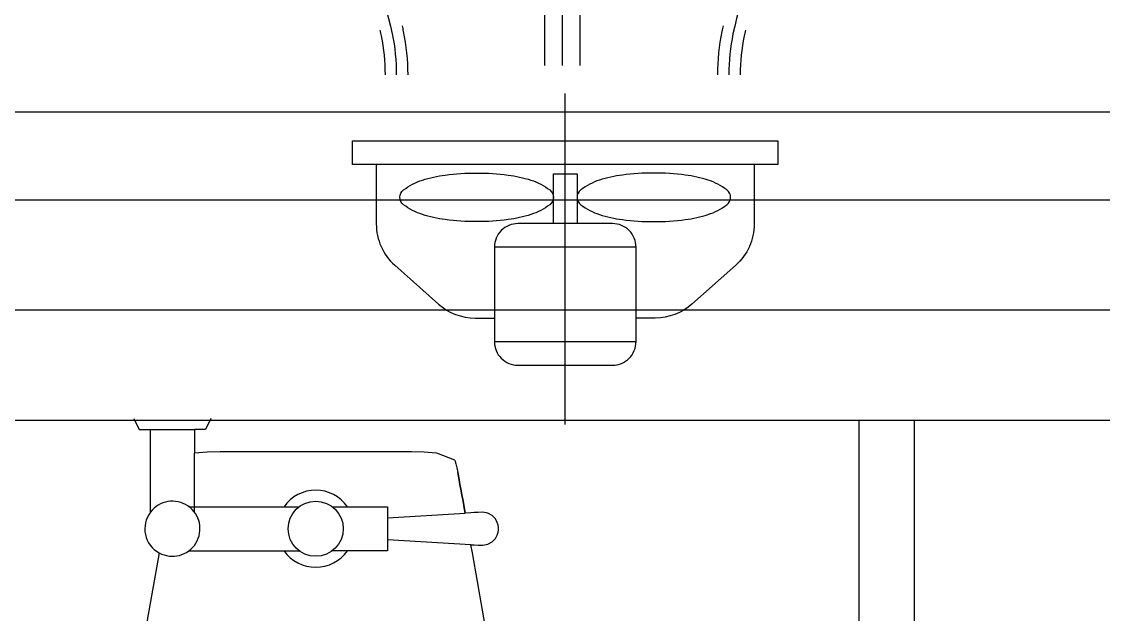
# Model space of a CAD drawing. Header units: millimetres. Extents: x 83956 to 461956, y 36707 to 125807.
# Drawn here: x 282259 to 283240, y 88727 to 89265 of the extents above; entities that cross this region are included whole.
import ezdxf

# ---------------------------------------------------------------- set-up
doc = ezdxf.new("R2010")
doc.units = ezdxf.units.MM
doc.header["$LTSCALE"] = 100
doc.header["$MEASUREMENT"] = 0
doc.linetypes.add('CENTER', pattern=[50.8, 31.75, -6.35, 6.35, -6.35])
for name, color, linetype in [('2', 2, 'CONTINUOUS'), ('ARCH', 9, 'CONTINUOUS'), ('PIPE', 3, 'CONTINUOUS')]:
    doc.layers.add(name, color=color, linetype=linetype)

# ---------------------------------------------------------------- blocks, each defined once
blk = doc.blocks.new('fa1')
at = {"layer": '2', "color": 6, "linetype": 'ByBlock'}
for p, q in [((340.37, 400.88), (289.3, 330.5)), ((340.37, 400.88), (324.77, 315.34)), ((549.93, -2.4), (443.96, 21.71)), ((68.21, 13.67), (132.5, 13.67)), ((68.21, -2.4), (549.93, -2.4)), ((549.93, -2.4), (443.96, -26.51)), ((68.21, -18.47), (132.5, -18.47)), ((340.37, -405.68), (324.77, -320.14)), ((340.37, -405.68), (289.3, -335.3))]:
    blk.add_line(p, q, dxfattribs=at)
at = {"layer": '2', "color": 2}
for p, q in [((-182.4, -64.29), (-182.4, 64.29)), ((-96.69, 64.29), (-96.69, -64.29))]:
    blk.add_line(p, q, dxfattribs=at)
at = {"layer": '2', "color": 1, "linetype": 'CENTER'}
blk.add_line((-257.78, 0), (42.86, 0), dxfattribs=at)
at = {"layer": '2', "color": 6}
for points in [[(340.37, 400.88, -0.073592), (281.2, 280.95, -0.084473), (199.63, 197.48, -0.106416), (97.22, 152.19, -0.051838), (59.95, 148.42, -0.129669)], [(184.2, 187.07, -0.036845), (179.09, 189.77, -0.054222), (166.07, 200.03, -0.041151), (151.81, 216.54, -0.041151), (140.45, 235.16, -0.054222), (134.65, 250.69, -0.09724), (133.81, 265.8, -0.203195), (137.65, 272.21, -0.203195), (144.93, 273.91, -0.09724), (159.06, 268.5, -0.054222), (172.08, 258.24, -0.041151), (186.34, 241.73, -0.041151)], [(186.34, 241.73, -0.041151), (197.71, 223.11, -0.054222), (203.51, 207.58, -0.041608), (204.58, 201.14, -0.203195)], [(222.98, 216.02, -0.050521), (230.08, 212.52, -0.054222), (243.1, 202.26, -0.041151), (257.36, 185.75, -0.041151), (268.72, 167.13, -0.054222), (274.52, 151.6, -0.09724), (275.35, 136.49, -0.203195), (271.52, 130.08, -0.203195), (264.24, 128.38, -0.09724), (250.1, 133.79, -0.054222), (237.09, 144.05, -0.041151), (222.83, 160.56, -0.041151)], [(222.83, 160.56, -0.041151), (211.46, 179.18, -0.054222), (205.66, 194.71, -0.041608), (204.58, 201.14, -0.203195)], [(100.55, 163.44, -0.00542), (95.14, 162.26, -0.051838), (59.98, 158.7, -0.051838)], [(104.4, 143.22, -0.004714), (99.31, 142.12, -0.051838), (59.93, 138.13, -0.051838)], [(239.23, -2.4, 0.084944), (243.94, 13.48, 0.054222), (244.17, 34.2, 0.041151), (239.3, 61.03, 0.041151), (230.11, 86.7, 0.054222), (219.55, 104.53, 0.09724), (205.5, 117.2, 0.203195), (196.25, 118.5, 0.203195), (188.89, 112.75, 0.09724), (183.06, 94.75, 0.054222), (182.83, 74.03, 0.041151), (187.7, 47.2, 0.041151)], [(187.7, 47.2, 0.041151), (196.89, 21.53, 0.054222), (207.45, 3.7, 0.041608), (212.87, -2.4, 0.203195)], [(186.51, -2.4, 0.084944), (181.79, -18.28, 0.054222), (181.57, -39, 0.041151), (186.44, -65.83, 0.041151), (195.63, -91.5, 0.054222), (206.19, -109.33, 0.09724), (220.24, -122, 0.203195), (229.49, -123.29, 0.203195), (236.85, -117.55, 0.09724), (242.68, -99.55, 0.054222), (242.91, -78.83, 0.041151), (238.04, -52, 0.041151)], [(238.04, -52, 0.041151), (228.84, -26.33, 0.054222), (218.29, -8.5, 0.041608), (212.87, -2.4, 0.203195)], [(222.98, -220.82, 0.050521), (230.08, -217.32, 0.054222), (243.1, -207.05, 0.041151), (257.36, -190.55, 0.041151), (268.72, -171.93, 0.054222), (274.52, -156.4, 0.09724), (275.35, -141.28, 0.203195), (271.52, -134.87, 0.203195), (264.24, -133.18, 0.09724), (250.1, -138.58, 0.054222), (237.09, -148.85, 0.041151), (222.83, -165.36, 0.041151)], [(104.4, -148.02, 0.004714), (99.31, -146.91, 0.051838), (59.93, -142.93, 0.051838)], [(340.37, -405.68, 0.073592), (281.2, -285.75, 0.084473), (199.63, -202.28, 0.106416), (97.22, -156.99, 0.051838), (59.95, -153.22, 0.129669)], [(100.55, -168.24, 0.00542), (95.14, -167.06, 0.051838), (59.98, -163.5, 0.051838)], [(222.83, -165.36, 0.041151), (211.46, -183.98, 0.054222), (205.66, -199.51, 0.041608), (204.58, -205.94, 0.203195)], [(184.2, -191.87, 0.036845), (179.09, -194.57, 0.054222), (166.07, -204.83, 0.041151), (151.81, -221.34, 0.041151), (140.45, -239.96, 0.054222), (134.65, -255.49, 0.09724), (133.81, -270.6, 0.203195), (137.65, -277.01, 0.203195), (144.93, -278.71, 0.09724), (159.06, -273.3, 0.054222), (172.08, -263.04, 0.041151), (186.34, -246.53, 0.041151)], [(186.34, -246.53, 0.041151), (197.71, -227.91, 0.054222), (203.51, -212.38, 0.041608), (204.58, -205.94, 0.203195)]]:
    blk.add_lwpolyline(points, format="xyb", dxfattribs=at)
at = {"layer": '2', "color": 2}
blk.add_lwpolyline([(-21.43, -192.86), (0, -192.86), (0, 192.86), (-21.43, 192.86)], close=True, dxfattribs=at)
for points in [[(-21.43, 171.43), (-75.61, 171.43, 0.214003), (-112.95, 154.68), (-148.31, 114.96, 0.183909), (-160.97, 81.71), (-160.97, 64.29)], [(-21.43, -171.43), (-75.61, -171.43, -0.214003), (-112.95, -154.68), (-148.31, -114.96, -0.183909), (-160.97, -81.71), (-160.97, -64.29)]]:
    blk.add_lwpolyline(points, format="xyb", dxfattribs=at)
at = {"layer": '2', "color": 1}
for points in [[(-51.38, 150, -0.233438), (-44.66, 146.68, -0.086803), (-35.76, 129.6, -0.044154), (-31.16, 108.92, -0.032668), (-29.29, 80.36, -0.032668), (-31.16, 51.8, -0.044154), (-35.76, 31.11, -0.086803), (-44.66, 14.03, -0.233438), (-51.38, 10.71, -0.233438), (-58.1, 14.03, -0.086803), (-67, 31.11, -0.044154), (-71.6, 51.8, -0.032668), (-73.47, 80.36, -0.032668), (-71.6, 108.92, -0.044154), (-67, 129.6, -0.086803), (-58.1, 146.68, -0.233438)], [(-51.38, -150, 0.233438), (-44.66, -146.68, 0.086803), (-35.76, -129.6, 0.044154), (-31.16, -108.92, 0.032668), (-29.29, -80.36, 0.032668), (-31.16, -51.8, 0.044154), (-35.76, -31.11, 0.086803), (-44.66, -14.03, 0.233438), (-51.38, -10.71, 0.233438), (-58.1, -14.03, 0.086803), (-67, -31.11, 0.044154), (-71.6, -51.8, 0.032668), (-73.47, -80.36, 0.032668), (-71.6, -108.92, 0.044154), (-67, -129.6, 0.086803), (-58.1, -146.68, 0.233438)]]:
    blk.add_lwpolyline(points, format="xyb", close=True, dxfattribs=at)
at = {"layer": '2', "color": 2}
blk.add_lwpolyline([(-96.69, 64.29, -0.414214), (-75.26, 42.86), (-75.26, -42.86, -0.414214), (-96.69, -64.29), (-182.4, -64.29, -0.414214), (-203.83, -42.86), (-203.83, 42.86, -0.414214), (-182.4, 64.29)], format="xyb", close=True, dxfattribs=at)
at = {"layer": '2', "color": 1}
blk.add_lwpolyline([(-75.26, -10.71), (-29.95, -10.71), (-29.95, 10.71), (-75.26, 10.71)], dxfattribs=at)

msp = doc.modelspace()

# ---------------------------------------------------------------- linework, layer by layer
at = {"layer": 'ARCH', "linetype": 'ByBlock', "ltscale": 2}
for p, q in [((280846.63, 89183.15), (287512.42, 89183.15)), ((280846.63, 89003.15), (287512.42, 89003.15))]:
    msp.add_line(p, q, dxfattribs=at)
at = {"layer": 'ARCH', "ltscale": 2}
for p, q in [((281853.84, 89103.15), (283353.84, 89103.15)), ((282153.84, 88903.15), (283353.84, 88903.15))]:
    msp.add_line(p, q, dxfattribs=at)
at = {"layer": 'ARCH'}
for p, q in [((282360.91, 88904.4), (282365.91, 88894.4)), ((282430.91, 88904.4), (282425.91, 88894.4)), ((283018.84, 87554.81), (283018.84, 88903.15)), ((283068.84, 88903.15), (283068.84, 87554.81)), ((282365.91, 88894.4), (282375.91, 88894.4)), ((282365.91, 88894.4), (282375.91, 88894.4)), ((282375.91, 88819.4), (282375.91, 88894.4)), ((282375.91, 88894.4), (282415.91, 88894.4)), ((282425.91, 88894.4), (282415.91, 88894.4)), ((282415.91, 88894.4), (282415.91, 88873.06)), ((282427.55, 88873.81), (282415.91, 88873.13)), ((282415.91, 88819.4), (282415.91, 88873.06)), ((282439.1, 88874.25), (282427.55, 88873.81)), ((282525.91, 88874.3), (282439.1, 88874.25)), ((282612.71, 88874.25), (282525.91, 88874.3)), ((282624.26, 88873.81), (282612.71, 88874.25)), ((282631.45, 88873.39), (282624.26, 88873.81)), ((282635.91, 88873.06), (282631.45, 88873.39)), ((282652.02, 88866.79), (282635.91, 88873.06)), ((282652.02, 88866.79), (282652.96, 88863.27)), ((282652.96, 88863.27), (282653.8, 88859.69)), ((282653.8, 88859.69), (282654.73, 88855.4)), ((282656, 88848.87), (282654.73, 88855.4)), ((282654.73, 88855.4), (282656, 88848.87)), ((282656, 88848.87), (282654.73, 88855.4)), ((282654.73, 88855.4), (282656, 88848.87)), ((282656, 88848.87), (282654.73, 88855.4)), ((282654.73, 88855.4), (282656, 88848.87)), ((282656, 88848.87), (282654.73, 88855.4)), ((282654.73, 88855.4), (282656, 88848.87)), ((282656, 88848.87), (282654.73, 88855.4)), ((282654.73, 88855.4), (282656, 88848.87)), ((282656, 88848.87), (282654.73, 88855.4)), ((282654.73, 88855.4), (282656, 88848.87)), ((282656, 88848.87), (282654.73, 88855.4)), ((282654.73, 88855.4), (282656, 88848.87)), ((282656, 88848.87), (282654.73, 88855.4)), ((282654.73, 88855.4), (282656, 88848.87)), ((282656, 88848.87), (282654.73, 88855.4)), ((282654.73, 88855.4), (282656, 88848.87)), ((282656, 88848.87), (282654.73, 88855.4)), ((282654.73, 88855.4), (282656, 88848.87)), ((282656, 88848.87), (282654.73, 88855.4)), ((282654.73, 88855.4), (282656, 88848.87)), ((282656, 88848.87), (282654.73, 88855.4)), ((282654.73, 88855.4), (282656, 88848.87)), ((282656, 88848.87), (282654.73, 88855.4)), ((282654.73, 88855.4), (282656, 88848.87)), ((282656, 88848.87), (282654.73, 88855.4)), ((282654.73, 88855.4), (282656, 88848.87)), ((282656, 88848.87), (282654.73, 88855.4)), ((282654.73, 88855.4), (282656, 88848.87)), ((282656, 88848.87), (282654.73, 88855.4)), ((282654.73, 88855.4), (282656, 88848.87)), ((282656, 88848.87), (282654.73, 88855.4)), ((282654.73, 88855.4), (282656, 88848.87)), ((282656, 88848.87), (282654.73, 88855.4)), ((282654.73, 88855.4), (282656, 88848.87)), ((282656, 88848.87), (282654.73, 88855.4)), ((282654.73, 88855.4), (282656, 88848.87)), ((282656, 88848.87), (282654.73, 88855.4)), ((282654.73, 88855.4), (282656, 88848.87)), ((282656, 88848.87), (282654.73, 88855.4)), ((282654.73, 88855.4), (282656, 88848.87)), ((282656, 88848.87), (282654.73, 88855.4)), ((282654.73, 88855.4), (282656, 88848.87)), ((282656, 88848.87), (282654.73, 88855.4)), ((282654.73, 88855.4), (282656, 88848.87)), ((282656, 88848.87), (282654.73, 88855.4)), ((282654.73, 88855.4), (282656, 88848.87)), ((282656, 88848.87), (282654.73, 88855.4)), ((282654.73, 88855.4), (282656, 88848.87)), ((282656, 88848.87), (282654.73, 88855.4)), ((282654.73, 88855.4), (282656, 88848.87)), ((282656.76, 88844.68), (282656, 88848.87)), ((282656, 88848.87), (282656.76, 88844.68)), ((282656.76, 88844.68), (282656, 88848.87)), ((282656, 88848.87), (282656.76, 88844.68)), ((282656.76, 88844.68), (282656, 88848.87)), ((282656, 88848.87), (282656.76, 88844.68)), ((282656.76, 88844.68), (282656, 88848.87)), ((282656, 88848.87), (282656.76, 88844.68)), ((282656.76, 88844.68), (282656, 88848.87)), ((282656, 88848.87), (282656.76, 88844.68)), ((282656.76, 88844.68), (282656, 88848.87)), ((282656, 88848.87), (282656.76, 88844.68)), ((282656.76, 88844.68), (282656, 88848.87)), ((282656, 88848.87), (282656.76, 88844.68)), ((282656.76, 88844.68), (282656, 88848.87)), ((282656, 88848.87), (282656.76, 88844.68)), ((282656.76, 88844.68), (282656, 88848.87)), ((282656, 88848.87), (282656.76, 88844.68)), ((282656.76, 88844.68), (282656, 88848.87)), ((282656, 88848.87), (282656.76, 88844.68)), ((282656.76, 88844.68), (282656, 88848.87)), ((282656, 88848.87), (282656.76, 88844.68)), ((282656.76, 88844.68), (282656, 88848.87)), ((282656, 88848.87), (282656.76, 88844.68)), ((282656.76, 88844.68), (282656, 88848.87)), ((282656, 88848.87), (282656.76, 88844.68)), ((282656.76, 88844.68), (282656, 88848.87)), ((282656, 88848.87), (282656.76, 88844.68)), ((282656.76, 88844.68), (282656, 88848.87)), ((282656, 88848.87), (282656.76, 88844.68)), ((282656.76, 88844.68), (282656, 88848.87)), ((282656, 88848.87), (282656.76, 88844.68)), ((282656.76, 88844.68), (282656, 88848.87)), ((282656, 88848.87), (282656.76, 88844.68)), ((282656.76, 88844.68), (282656, 88848.87)), ((282656, 88848.87), (282656.76, 88844.68)), ((282656.76, 88844.68), (282656, 88848.87)), ((282656, 88848.87), (282656.76, 88844.68)), ((282656.76, 88844.68), (282656, 88848.87)), ((282656, 88848.87), (282656.76, 88844.68)), ((282656.76, 88844.68), (282656, 88848.87)), ((282656, 88848.87), (282656.76, 88844.68)), ((282656.76, 88844.68), (282656, 88848.87)), ((282656, 88848.87), (282656.76, 88844.68)), ((282656.76, 88844.68), (282656, 88848.87)), ((282656, 88848.87), (282656.76, 88844.68)), ((282656.76, 88844.68), (282656, 88848.87)), ((282656, 88848.87), (282656.76, 88844.68)), ((282656.76, 88844.68), (282656, 88848.87)), ((282656, 88848.87), (282656.76, 88844.68)), ((282656.76, 88844.68), (282656, 88848.87)), ((282656, 88848.87), (282656.76, 88844.68)), ((282657.57, 88840.24), (282656.76, 88844.68)), ((282656.76, 88844.68), (282657.57, 88840.24)), ((282657.57, 88840.24), (282656.76, 88844.68)), ((282656.76, 88844.68), (282657.57, 88840.24)), ((282657.57, 88840.24), (282656.76, 88844.68)), ((282656.76, 88844.68), (282657.57, 88840.24)), ((282657.57, 88840.24), (282656.76, 88844.68)), ((282656.76, 88844.68), (282657.57, 88840.24)), ((282657.57, 88840.24), (282656.76, 88844.68)), ((282656.76, 88844.68), (282657.57, 88840.24)), ((282657.57, 88840.24), (282656.76, 88844.68)), ((282656.76, 88844.68), (282657.57, 88840.24)), ((282657.57, 88840.24), (282656.76, 88844.68)), ((282656.76, 88844.68), (282657.57, 88840.24)), ((282657.57, 88840.24), (282656.76, 88844.68)), ((282656.76, 88844.68), (282657.57, 88840.24)), ((282657.57, 88840.24), (282656.76, 88844.68)), ((282656.76, 88844.68), (282657.57, 88840.24)), ((282657.57, 88840.24), (282656.76, 88844.68)), ((282656.76, 88844.68), (282657.57, 88840.24)), ((282657.57, 88840.24), (282656.76, 88844.68)), ((282656.76, 88844.68), (282657.57, 88840.24)), ((282657.57, 88840.24), (282656.76, 88844.68)), ((282656.76, 88844.68), (282657.57, 88840.24)), ((282657.57, 88840.24), (282656.76, 88844.68)), ((282656.76, 88844.68), (282657.57, 88840.24)), ((282657.57, 88840.24), (282656.76, 88844.68)), ((282656.76, 88844.68), (282657.57, 88840.24)), ((282657.57, 88840.24), (282656.76, 88844.68)), ((282656.76, 88844.68), (282657.57, 88840.24)), ((282657.57, 88840.24), (282656.76, 88844.68)), ((282656.76, 88844.68), (282657.57, 88840.24)), ((282657.57, 88840.24), (282656.76, 88844.68)), ((282656.76, 88844.68), (282657.57, 88840.24)), ((282657.57, 88840.24), (282656.76, 88844.68)), ((282656.76, 88844.68), (282657.57, 88840.24)), ((282657.57, 88840.24), (282656.76, 88844.68)), ((282656.76, 88844.68), (282657.57, 88840.24)), ((282657.57, 88840.24), (282656.76, 88844.68)), ((282656.76, 88844.68), (282657.57, 88840.24)), ((282657.57, 88840.24), (282656.76, 88844.68)), ((282656.76, 88844.68), (282657.57, 88840.24)), ((282657.57, 88840.24), (282656.76, 88844.68)), ((282656.76, 88844.68), (282657.57, 88840.24)), ((282657.57, 88840.24), (282656.76, 88844.68)), ((282656.76, 88844.68), (282657.57, 88840.24)), ((282657.57, 88840.24), (282656.76, 88844.68)), ((282656.76, 88844.68), (282657.57, 88840.24)), ((282657.57, 88840.24), (282656.76, 88844.68)), ((282656.76, 88844.68), (282657.57, 88840.24)), ((282657.57, 88840.24), (282656.76, 88844.68)), ((282656.76, 88844.68), (282657.57, 88840.24)), ((282658.48, 88835.22), (282657.57, 88840.24)), ((282657.57, 88840.24), (282658.48, 88835.22)), ((282658.48, 88835.22), (282657.57, 88840.24)), ((282657.57, 88840.24), (282658.48, 88835.22)), ((282658.48, 88835.22), (282657.57, 88840.24)), ((282657.57, 88840.24), (282658.48, 88835.22)), ((282658.48, 88835.22), (282657.57, 88840.24)), ((282657.57, 88840.24), (282658.48, 88835.22)), ((282658.48, 88835.22), (282657.57, 88840.24)), ((282657.57, 88840.24), (282658.48, 88835.22)), ((282658.48, 88835.22), (282657.57, 88840.24)), ((282657.57, 88840.24), (282658.48, 88835.22)), ((282658.48, 88835.22), (282657.57, 88840.24)), ((282657.57, 88840.24), (282658.48, 88835.22)), ((282658.48, 88835.22), (282657.57, 88840.24)), ((282657.57, 88840.24), (282658.48, 88835.22)), ((282658.48, 88835.22), (282657.57, 88840.24)), ((282657.57, 88840.24), (282658.48, 88835.22)), ((282658.48, 88835.22), (282657.57, 88840.24)), ((282657.57, 88840.24), (282658.48, 88835.22)), ((282658.48, 88835.22), (282657.57, 88840.24)), ((282657.57, 88840.24), (282658.48, 88835.22)), ((282658.48, 88835.22), (282657.57, 88840.24)), ((282657.57, 88840.24), (282658.48, 88835.22)), ((282658.48, 88835.22), (282657.57, 88840.24)), ((282657.57, 88840.24), (282658.48, 88835.22)), ((282658.48, 88835.22), (282657.57, 88840.24)), ((282657.57, 88840.24), (282658.48, 88835.22)), ((282658.48, 88835.22), (282657.57, 88840.24)), ((282657.57, 88840.24), (282658.48, 88835.22)), ((282658.48, 88835.22), (282657.57, 88840.24)), ((282657.57, 88840.24), (282658.48, 88835.22)), ((282658.48, 88835.22), (282657.57, 88840.24)), ((282657.57, 88840.24), (282658.48, 88835.22)), ((282658.48, 88835.22), (282657.57, 88840.24)), ((282657.57, 88840.24), (282658.48, 88835.22)), ((282658.48, 88835.22), (282657.57, 88840.24)), ((282657.57, 88840.24), (282658.48, 88835.22)), ((282658.48, 88835.22), (282657.57, 88840.24)), ((282657.57, 88840.24), (282658.48, 88835.22)), ((282658.48, 88835.22), (282657.57, 88840.24)), ((282657.57, 88840.24), (282658.48, 88835.22)), ((282658.48, 88835.22), (282657.57, 88840.24)), ((282657.57, 88840.24), (282658.48, 88835.22)), ((282658.48, 88835.22), (282657.57, 88840.24)), ((282657.57, 88840.24), (282658.48, 88835.22)), ((282658.48, 88835.22), (282657.57, 88840.24)), ((282657.57, 88840.24), (282658.48, 88835.22)), ((282658.48, 88835.22), (282657.57, 88840.24)), ((282657.57, 88840.24), (282658.48, 88835.22)), ((282658.48, 88835.22), (282657.57, 88840.24)), ((282657.57, 88840.24), (282658.48, 88835.22)), ((282659.55, 88829.38), (282658.48, 88835.22)), ((282658.48, 88835.22), (282659.55, 88829.38)), ((282659.55, 88829.38), (282658.48, 88835.22)), ((282658.48, 88835.22), (282659.55, 88829.38)), ((282659.55, 88829.38), (282658.48, 88835.22)), ((282658.48, 88835.22), (282659.55, 88829.38)), ((282659.55, 88829.38), (282658.48, 88835.22)), ((282658.48, 88835.22), (282659.55, 88829.38)), ((282659.55, 88829.38), (282658.48, 88835.22)), ((282658.48, 88835.22), (282659.55, 88829.38)), ((282659.55, 88829.38), (282658.48, 88835.22)), ((282658.48, 88835.22), (282659.55, 88829.38)), ((282659.55, 88829.38), (282658.48, 88835.22)), ((282658.48, 88835.22), (282659.55, 88829.38)), ((282659.55, 88829.38), (282658.48, 88835.22)), ((282658.48, 88835.22), (282659.55, 88829.38)), ((282659.55, 88829.38), (282658.48, 88835.22)), ((282658.48, 88835.22), (282659.55, 88829.38)), ((282659.55, 88829.38), (282658.48, 88835.22)), ((282658.48, 88835.22), (282659.55, 88829.38)), ((282659.55, 88829.38), (282658.48, 88835.22)), ((282658.48, 88835.22), (282659.55, 88829.38)), ((282659.55, 88829.38), (282658.48, 88835.22)), ((282658.48, 88835.22), (282659.55, 88829.38)), ((282659.55, 88829.38), (282658.48, 88835.22)), ((282658.48, 88835.22), (282659.55, 88829.38)), ((282659.55, 88829.38), (282658.48, 88835.22)), ((282658.48, 88835.22), (282659.55, 88829.38)), ((282659.55, 88829.38), (282658.48, 88835.22)), ((282658.48, 88835.22), (282659.55, 88829.38)), ((282659.55, 88829.38), (282658.48, 88835.22)), ((282658.48, 88835.22), (282659.55, 88829.38)), ((282659.55, 88829.38), (282658.48, 88835.22)), ((282658.48, 88835.22), (282659.55, 88829.38)), ((282659.55, 88829.38), (282658.48, 88835.22)), ((282658.48, 88835.22), (282659.55, 88829.38)), ((282659.55, 88829.38), (282658.48, 88835.22)), ((282658.48, 88835.22), (282659.55, 88829.38)), ((282659.55, 88829.38), (282658.48, 88835.22)), ((282658.48, 88835.22), (282659.55, 88829.38)), ((282659.55, 88829.38), (282658.48, 88835.22)), ((282658.48, 88835.22), (282659.55, 88829.38)), ((282659.55, 88829.38), (282658.48, 88835.22)), ((282658.48, 88835.22), (282659.55, 88829.38)), ((282659.55, 88829.38), (282658.48, 88835.22)), ((282658.48, 88835.22), (282659.55, 88829.38)), ((282659.55, 88829.38), (282658.48, 88835.22)), ((282658.48, 88835.22), (282659.55, 88829.38)), ((282659.55, 88829.38), (282658.48, 88835.22)), ((282658.48, 88835.22), (282659.55, 88829.38)), ((282659.55, 88829.38), (282658.48, 88835.22)), ((282658.48, 88835.22), (282659.55, 88829.38)), ((282660.61, 88823.54), (282659.55, 88829.38)), ((282659.55, 88829.38), (282661.51, 88818.56)), ((282660.61, 88823.54), (282659.55, 88829.38)), ((282660.61, 88823.54), (282659.55, 88829.38)), ((282659.55, 88829.38), (282661.51, 88818.56)), ((282660.61, 88823.54), (282659.55, 88829.38)), ((282659.55, 88829.38), (282661.51, 88818.56)), ((282660.61, 88823.54), (282659.55, 88829.38)), ((282659.55, 88829.38), (282661.51, 88818.56)), ((282660.61, 88823.54), (282659.55, 88829.38)), ((282659.55, 88829.38), (282661.51, 88818.56)), ((282660.61, 88823.54), (282659.55, 88829.38)), ((282659.55, 88829.38), (282661.51, 88818.56)), ((282660.61, 88823.54), (282659.55, 88829.38)), ((282659.55, 88829.38), (282661.51, 88818.56)), ((282660.61, 88823.54), (282659.55, 88829.38)), ((282659.55, 88829.38), (282661.51, 88818.56)), ((282660.61, 88823.54), (282659.55, 88829.38)), ((282659.55, 88829.38), (282661.51, 88818.56)), ((282660.61, 88823.54), (282659.55, 88829.38)), ((282659.55, 88829.38), (282661.51, 88818.56)), ((282660.61, 88823.54), (282659.55, 88829.38)), ((282659.55, 88829.38), (282661.51, 88818.56)), ((282660.61, 88823.54), (282659.55, 88829.38)), ((282659.55, 88829.38), (282661.51, 88818.56)), ((282660.61, 88823.54), (282659.55, 88829.38)), ((282659.55, 88829.38), (282661.51, 88818.56)), ((282660.61, 88823.54), (282659.55, 88829.38)), ((282659.55, 88829.38), (282661.51, 88818.56)), ((282660.61, 88823.54), (282659.55, 88829.38)), ((282659.55, 88829.38), (282661.51, 88818.56)), ((282660.61, 88823.54), (282659.55, 88829.38)), ((282659.55, 88829.38), (282661.51, 88818.56)), ((282660.61, 88823.54), (282659.55, 88829.38)), ((282659.55, 88829.38), (282661.51, 88818.56)), ((282660.61, 88823.54), (282659.55, 88829.38)), ((282659.55, 88829.38), (282661.51, 88818.56)), ((282660.61, 88823.54), (282659.55, 88829.38)), ((282659.55, 88829.38), (282661.51, 88818.56)), ((282660.61, 88823.54), (282659.55, 88829.38)), ((282659.55, 88829.38), (282661.51, 88818.56)), ((282660.61, 88823.54), (282659.55, 88829.38)), ((282659.55, 88829.38), (282661.51, 88818.56)), ((282660.61, 88823.54), (282659.55, 88829.38)), ((282659.55, 88829.38), (282661.51, 88818.56)), ((282660.61, 88823.54), (282659.55, 88829.38)), ((282659.55, 88829.38), (282661.51, 88818.56)), ((282660.61, 88823.54), (282659.55, 88829.38)), ((282659.55, 88829.38), (282661.51, 88818.56)), ((282660.61, 88823.54), (282659.55, 88829.38)), ((282659.55, 88829.38), (282661.51, 88818.56)), ((282660.61, 88823.54), (282659.55, 88829.38)), ((282659.55, 88829.38), (282661.51, 88818.56)), ((282660.61, 88823.54), (282659.55, 88829.38)), ((282410.91, 88824.4), (282510.91, 88824.4)), ((282540.91, 88824.4), (282590.91, 88824.4)), ((282590.91, 88824.4), (282590.91, 88784.4)), ((282590.91, 88814.4), (282661.51, 88818.56)), ((282661.51, 88818.56), (282660.61, 88823.54)), ((282661.51, 88818.56), (282660.61, 88823.54)), ((282661.51, 88818.56), (282660.61, 88823.54)), ((282661.51, 88818.56), (282660.61, 88823.54)), ((282661.51, 88818.56), (282660.61, 88823.54)), ((282661.51, 88818.56), (282660.61, 88823.54)), ((282661.51, 88818.56), (282660.61, 88823.54)), ((282661.51, 88818.56), (282660.61, 88823.54)), ((282661.51, 88818.56), (282660.61, 88823.54)), ((282661.51, 88818.56), (282660.61, 88823.54)), ((282661.51, 88818.56), (282660.61, 88823.54)), ((282661.51, 88818.56), (282660.61, 88823.54)), ((282661.51, 88818.56), (282660.61, 88823.54)), ((282661.51, 88818.56), (282660.61, 88823.54)), ((282661.51, 88818.56), (282660.61, 88823.54)), ((282661.51, 88818.56), (282660.61, 88823.54)), ((282661.51, 88818.56), (282660.61, 88823.54)), ((282661.51, 88818.56), (282660.61, 88823.54)), ((282661.51, 88818.56), (282660.61, 88823.54)), ((282661.51, 88818.56), (282660.61, 88823.54)), ((282661.51, 88818.56), (282660.61, 88823.54)), ((282661.51, 88818.56), (282660.61, 88823.54)), ((282661.51, 88818.56), (282660.61, 88823.54)), ((282661.51, 88818.56), (282660.61, 88823.54)), ((282661.51, 88818.56), (282660.61, 88823.54)), ((282661.51, 88818.56), (282660.61, 88823.54)), ((282661.51, 88818.56), (282660.61, 88823.54)), ((282661.51, 88818.56), (282660.61, 88823.54)), ((282666.69, 88818.86), (282661.51, 88818.56)), ((282666.69, 88818.86), (282661.51, 88818.56)), ((282666.69, 88818.86), (282661.51, 88818.56)), ((282666.69, 88818.86), (282661.51, 88818.56)), ((282666.69, 88818.86), (282661.51, 88818.56)), ((282666.69, 88818.86), (282661.51, 88818.56)), ((282666.69, 88818.86), (282661.51, 88818.56)), ((282666.69, 88818.86), (282661.51, 88818.56)), ((282666.69, 88818.86), (282661.51, 88818.56)), ((282666.69, 88818.86), (282661.51, 88818.56)), ((282666.69, 88818.86), (282661.51, 88818.56)), ((282666.69, 88818.86), (282661.51, 88818.56)), ((282666.69, 88818.86), (282661.51, 88818.56)), ((282666.69, 88818.86), (282661.51, 88818.56)), ((282666.69, 88818.86), (282661.51, 88818.56)), ((282666.69, 88818.86), (282661.51, 88818.56)), ((282666.69, 88818.86), (282661.51, 88818.56)), ((282666.69, 88818.86), (282661.51, 88818.56)), ((282666.69, 88818.86), (282661.51, 88818.56)), ((282666.69, 88818.86), (282661.51, 88818.56)), ((282666.69, 88818.86), (282661.51, 88818.56)), ((282666.69, 88818.86), (282661.51, 88818.56)), ((282666.69, 88818.86), (282661.51, 88818.56)), ((282666.69, 88818.86), (282661.51, 88818.56)), ((282666.69, 88818.86), (282661.51, 88818.56)), ((282666.69, 88818.86), (282661.51, 88818.56)), ((282666.69, 88818.86), (282661.51, 88818.56)), ((282666.69, 88818.86), (282661.51, 88818.56)), ((282669.7, 88819.04), (282666.69, 88818.86)), ((282669.7, 88819.04), (282666.69, 88818.86)), ((282669.7, 88819.04), (282666.69, 88818.86)), ((282669.7, 88819.04), (282666.69, 88818.86)), ((282669.7, 88819.04), (282666.69, 88818.86)), ((282669.7, 88819.04), (282666.69, 88818.86)), ((282669.7, 88819.04), (282666.69, 88818.86)), ((282669.7, 88819.04), (282666.69, 88818.86)), ((282669.7, 88819.04), (282666.69, 88818.86)), ((282669.7, 88819.04), (282666.69, 88818.86)), ((282669.7, 88819.04), (282666.69, 88818.86)), ((282669.7, 88819.04), (282666.69, 88818.86)), ((282669.7, 88819.04), (282666.69, 88818.86)), ((282669.7, 88819.04), (282666.69, 88818.86)), ((282669.7, 88819.04), (282666.69, 88818.86)), ((282669.7, 88819.04), (282666.69, 88818.86)), ((282669.7, 88819.04), (282666.69, 88818.86)), ((282669.7, 88819.04), (282666.69, 88818.86)), ((282669.7, 88819.04), (282666.69, 88818.86)), ((282669.7, 88819.04), (282666.69, 88818.86)), ((282669.7, 88819.04), (282666.69, 88818.86)), ((282669.7, 88819.04), (282666.69, 88818.86)), ((282669.7, 88819.04), (282666.69, 88818.86)), ((282669.7, 88819.04), (282666.69, 88818.86)), ((282669.7, 88819.04), (282666.69, 88818.86)), ((282669.7, 88819.04), (282666.69, 88818.86)), ((282669.7, 88819.04), (282666.69, 88818.86)), ((282669.7, 88819.04), (282666.69, 88818.86)), ((282673.29, 88819.25), (282669.7, 88819.04)), ((282673.29, 88819.25), (282669.7, 88819.04)), ((282673.29, 88819.25), (282669.7, 88819.04)), ((282673.29, 88819.25), (282669.7, 88819.04)), ((282673.29, 88819.25), (282669.7, 88819.04)), ((282673.29, 88819.25), (282669.7, 88819.04)), ((282673.29, 88819.25), (282669.7, 88819.04)), ((282673.29, 88819.25), (282669.7, 88819.04)), ((282673.29, 88819.25), (282669.7, 88819.04)), ((282673.29, 88819.25), (282669.7, 88819.04)), ((282673.29, 88819.25), (282669.7, 88819.04)), ((282673.29, 88819.25), (282669.7, 88819.04)), ((282673.29, 88819.25), (282669.7, 88819.04)), ((282673.29, 88819.25), (282669.7, 88819.04)), ((282673.29, 88819.25), (282669.7, 88819.04)), ((282673.29, 88819.25), (282669.7, 88819.04)), ((282673.29, 88819.25), (282669.7, 88819.04)), ((282673.29, 88819.25), (282669.7, 88819.04)), ((282673.29, 88819.25), (282669.7, 88819.04)), ((282673.29, 88819.25), (282669.7, 88819.04)), ((282673.29, 88819.25), (282669.7, 88819.04)), ((282673.29, 88819.25), (282669.7, 88819.04)), ((282673.29, 88819.25), (282669.7, 88819.04)), ((282673.29, 88819.25), (282669.7, 88819.04)), ((282673.29, 88819.25), (282669.7, 88819.04)), ((282673.29, 88819.25), (282669.7, 88819.04)), ((282673.29, 88819.25), (282669.7, 88819.04)), ((282673.29, 88819.25), (282669.7, 88819.04)), ((282677.56, 88819.41), (282673.29, 88819.25)), ((282677.56, 88819.41), (282673.29, 88819.25)), ((282677.56, 88819.41), (282673.29, 88819.25)), ((282677.56, 88819.41), (282673.29, 88819.25)), ((282677.56, 88819.41), (282673.29, 88819.25)), ((282677.56, 88819.41), (282673.29, 88819.25)), ((282677.56, 88819.41), (282673.29, 88819.25)), ((282677.56, 88819.41), (282673.29, 88819.25)), ((282677.56, 88819.41), (282673.29, 88819.25)), ((282677.56, 88819.41), (282673.29, 88819.25)), ((282677.56, 88819.41), (282673.29, 88819.25)), ((282677.56, 88819.41), (282673.29, 88819.25)), ((282677.56, 88819.41), (282673.29, 88819.25)), ((282677.56, 88819.41), (282673.29, 88819.25)), ((282677.56, 88819.41), (282673.29, 88819.25)), ((282677.56, 88819.41), (282673.29, 88819.25)), ((282677.56, 88819.41), (282673.29, 88819.25)), ((282677.56, 88819.41), (282673.29, 88819.25)), ((282677.56, 88819.41), (282673.29, 88819.25)), ((282677.56, 88819.41), (282673.29, 88819.25)), ((282677.56, 88819.41), (282673.29, 88819.25)), ((282677.56, 88819.41), (282673.29, 88819.25)), ((282677.56, 88819.41), (282673.29, 88819.25)), ((282677.56, 88819.41), (282673.29, 88819.25)), ((282677.56, 88819.41), (282673.29, 88819.25)), ((282677.56, 88819.41), (282673.29, 88819.25)), ((282677.56, 88819.41), (282673.29, 88819.25)), ((282677.56, 88819.41), (282673.29, 88819.25)), ((282681.96, 88818.51), (282677.56, 88819.41)), ((282681.96, 88818.51), (282677.56, 88819.41)), ((282681.96, 88818.51), (282677.56, 88819.41)), ((282681.96, 88818.51), (282677.56, 88819.41)), ((282681.96, 88818.51), (282677.56, 88819.41)), ((282681.96, 88818.51), (282677.56, 88819.41)), ((282681.96, 88818.51), (282677.56, 88819.41)), ((282681.96, 88818.51), (282677.56, 88819.41)), ((282681.96, 88818.51), (282677.56, 88819.41)), ((282681.96, 88818.51), (282677.56, 88819.41)), ((282681.96, 88818.51), (282677.56, 88819.41)), ((282681.96, 88818.51), (282677.56, 88819.41)), ((282681.96, 88818.51), (282677.56, 88819.41)), ((282681.96, 88818.51), (282677.56, 88819.41)), ((282681.96, 88818.51), (282677.56, 88819.41)), ((282681.96, 88818.51), (282677.56, 88819.41)), ((282681.96, 88818.51), (282677.56, 88819.41)), ((282681.96, 88818.51), (282677.56, 88819.41)), ((282681.96, 88818.51), (282677.56, 88819.41)), ((282681.96, 88818.51), (282677.56, 88819.41)), ((282681.96, 88818.51), (282677.56, 88819.41)), ((282681.96, 88818.51), (282677.56, 88819.41)), ((282681.96, 88818.51), (282677.56, 88819.41)), ((282681.96, 88818.51), (282677.56, 88819.41)), ((282681.96, 88818.51), (282677.56, 88819.41)), ((282681.96, 88818.51), (282677.56, 88819.41)), ((282681.96, 88818.51), (282677.56, 88819.41)), ((282681.96, 88818.51), (282677.56, 88819.41)), ((282685.93, 88816.33), (282681.96, 88818.51)), ((282685.93, 88816.33), (282681.96, 88818.51)), ((282685.93, 88816.33), (282681.96, 88818.51)), ((282685.93, 88816.33), (282681.96, 88818.51)), ((282685.93, 88816.33), (282681.96, 88818.51)), ((282685.93, 88816.33), (282681.96, 88818.51)), ((282685.93, 88816.33), (282681.96, 88818.51)), ((282685.93, 88816.33), (282681.96, 88818.51)), ((282685.93, 88816.33), (282681.96, 88818.51)), ((282685.93, 88816.33), (282681.96, 88818.51)), ((282685.93, 88816.33), (282681.96, 88818.51)), ((282685.93, 88816.33), (282681.96, 88818.51)), ((282685.93, 88816.33), (282681.96, 88818.51)), ((282685.93, 88816.33), (282681.96, 88818.51)), ((282685.93, 88816.33), (282681.96, 88818.51)), ((282685.93, 88816.33), (282681.96, 88818.51)), ((282685.93, 88816.33), (282681.96, 88818.51)), ((282685.93, 88816.33), (282681.96, 88818.51)), ((282685.93, 88816.33), (282681.96, 88818.51)), ((282685.93, 88816.33), (282681.96, 88818.51)), ((282685.93, 88816.33), (282681.96, 88818.51)), ((282685.93, 88816.33), (282681.96, 88818.51)), ((282685.93, 88816.33), (282681.96, 88818.51)), ((282685.93, 88816.33), (282681.96, 88818.51)), ((282685.93, 88816.33), (282681.96, 88818.51)), ((282685.93, 88816.33), (282681.96, 88818.51)), ((282685.93, 88816.33), (282681.96, 88818.51)), ((282685.93, 88816.33), (282681.96, 88818.51)), ((282688.87, 88813.34), (282685.93, 88816.33)), ((282688.87, 88813.34), (282685.93, 88816.33)), ((282688.87, 88813.34), (282685.93, 88816.33)), ((282688.87, 88813.34), (282685.93, 88816.33)), ((282688.87, 88813.34), (282685.93, 88816.33)), ((282688.87, 88813.34), (282685.93, 88816.33)), ((282688.87, 88813.34), (282685.93, 88816.33)), ((282688.87, 88813.34), (282685.93, 88816.33)), ((282688.87, 88813.34), (282685.93, 88816.33)), ((282688.87, 88813.34), (282685.93, 88816.33)), ((282688.87, 88813.34), (282685.93, 88816.33)), ((282688.87, 88813.34), (282685.93, 88816.33)), ((282688.87, 88813.34), (282685.93, 88816.33)), ((282688.87, 88813.34), (282685.93, 88816.33)), ((282688.87, 88813.34), (282685.93, 88816.33)), ((282688.87, 88813.34), (282685.93, 88816.33)), ((282688.87, 88813.34), (282685.93, 88816.33)), ((282688.87, 88813.34), (282685.93, 88816.33)), ((282688.87, 88813.34), (282685.93, 88816.33)), ((282688.87, 88813.34), (282685.93, 88816.33)), ((282688.87, 88813.34), (282685.93, 88816.33)), ((282688.87, 88813.34), (282685.93, 88816.33)), ((282688.87, 88813.34), (282685.93, 88816.33)), ((282688.87, 88813.34), (282685.93, 88816.33)), ((282688.87, 88813.34), (282685.93, 88816.33)), ((282688.87, 88813.34), (282685.93, 88816.33)), ((282688.87, 88813.34), (282685.93, 88816.33)), ((282688.87, 88813.34), (282685.93, 88816.33)), ((282690.65, 88810.19), (282688.87, 88813.34)), ((282690.65, 88810.19), (282688.87, 88813.34)), ((282690.65, 88810.19), (282688.87, 88813.34)), ((282690.65, 88810.19), (282688.87, 88813.34)), ((282690.65, 88810.19), (282688.87, 88813.34)), ((282690.65, 88810.19), (282688.87, 88813.34)), ((282690.65, 88810.19), (282688.87, 88813.34)), ((282690.65, 88810.19), (282688.87, 88813.34)), ((282690.65, 88810.19), (282688.87, 88813.34)), ((282690.65, 88810.19), (282688.87, 88813.34)), ((282690.65, 88810.19), (282688.87, 88813.34)), ((282690.65, 88810.19), (282688.87, 88813.34)), ((282690.65, 88810.19), (282688.87, 88813.34)), ((282690.65, 88810.19), (282688.87, 88813.34)), ((282690.65, 88810.19), (282688.87, 88813.34)), ((282690.65, 88810.19), (282688.87, 88813.34)), ((282690.65, 88810.19), (282688.87, 88813.34)), ((282690.65, 88810.19), (282688.87, 88813.34)), ((282690.65, 88810.19), (282688.87, 88813.34)), ((282690.65, 88810.19), (282688.87, 88813.34)), ((282690.65, 88810.19), (282688.87, 88813.34)), ((282690.65, 88810.19), (282688.87, 88813.34)), ((282690.65, 88810.19), (282688.87, 88813.34)), ((282690.65, 88810.19), (282688.87, 88813.34)), ((282690.65, 88810.19), (282688.87, 88813.34)), ((282690.65, 88810.19), (282688.87, 88813.34)), ((282690.65, 88810.19), (282688.87, 88813.34)), ((282690.65, 88810.19), (282688.87, 88813.34)), ((282691.47, 88807.61), (282690.65, 88810.19)), ((282691.47, 88807.61), (282690.65, 88810.19)), ((282691.47, 88807.61), (282690.65, 88810.19)), ((282691.47, 88807.61), (282690.65, 88810.19)), ((282691.47, 88807.61), (282690.65, 88810.19)), ((282691.47, 88807.61), (282690.65, 88810.19)), ((282691.47, 88807.61), (282690.65, 88810.19)), ((282691.47, 88807.61), (282690.65, 88810.19)), ((282691.47, 88807.61), (282690.65, 88810.19)), ((282691.47, 88807.61), (282690.65, 88810.19)), ((282691.47, 88807.61), (282690.65, 88810.19)), ((282691.47, 88807.61), (282690.65, 88810.19)), ((282691.47, 88807.61), (282690.65, 88810.19)), ((282691.47, 88807.61), (282690.65, 88810.19)), ((282691.47, 88807.61), (282690.65, 88810.19)), ((282691.47, 88807.61), (282690.65, 88810.19)), ((282691.47, 88807.61), (282690.65, 88810.19)), ((282691.47, 88807.61), (282690.65, 88810.19)), ((282691.47, 88807.61), (282690.65, 88810.19)), ((282691.47, 88807.61), (282690.65, 88810.19)), ((282691.47, 88807.61), (282690.65, 88810.19)), ((282691.47, 88807.61), (282690.65, 88810.19)), ((282691.47, 88807.61), (282690.65, 88810.19)), ((282691.47, 88807.61), (282690.65, 88810.19)), ((282691.47, 88807.61), (282690.65, 88810.19)), ((282691.47, 88807.61), (282690.65, 88810.19)), ((282691.47, 88807.61), (282690.65, 88810.19)), ((282691.47, 88807.61), (282690.65, 88810.19)), ((282688.87, 88795.47), (282690.65, 88798.62)), ((282688.87, 88795.47), (282690.65, 88798.62)), ((282688.87, 88795.47), (282690.65, 88798.62)), ((282688.87, 88795.47), (282690.65, 88798.62)), ((282688.87, 88795.47), (282690.65, 88798.62)), ((282688.87, 88795.47), (282690.65, 88798.62)), ((282688.87, 88795.47), (282690.65, 88798.62)), ((282688.87, 88795.47), (282690.65, 88798.62)), ((282688.87, 88795.47), (282690.65, 88798.62)), ((282688.87, 88795.47), (282690.65, 88798.62)), ((282688.87, 88795.47), (282690.65, 88798.62)), ((282688.87, 88795.47), (282690.65, 88798.62)), ((282688.87, 88795.47), (282690.65, 88798.62)), ((282688.87, 88795.47), (282690.65, 88798.62)), ((282688.87, 88795.47), (282690.65, 88798.62)), ((282688.87, 88795.47), (282690.65, 88798.62)), ((282688.87, 88795.47), (282690.65, 88798.62)), ((282688.87, 88795.47), (282690.65, 88798.62)), ((282688.87, 88795.47), (282690.65, 88798.62)), ((282688.87, 88795.47), (282690.65, 88798.62)), ((282688.87, 88795.47), (282690.65, 88798.62)), ((282688.87, 88795.47), (282690.65, 88798.62)), ((282688.87, 88795.47), (282690.65, 88798.62)), ((282688.87, 88795.47), (282690.65, 88798.62)), ((282688.87, 88795.47), (282690.65, 88798.62)), ((282688.87, 88795.47), (282690.65, 88798.62)), ((282688.87, 88795.47), (282690.65, 88798.62)), ((282688.87, 88795.47), (282690.65, 88798.62)), ((282690.65, 88798.62), (282691.47, 88801.2)), ((282690.65, 88798.62), (282691.47, 88801.2)), ((282690.65, 88798.62), (282691.47, 88801.2)), ((282690.65, 88798.62), (282691.47, 88801.2)), ((282690.65, 88798.62), (282691.47, 88801.2)), ((282690.65, 88798.62), (282691.47, 88801.2)), ((282690.65, 88798.62), (282691.47, 88801.2)), ((282690.65, 88798.62), (282691.47, 88801.2)), ((282690.65, 88798.62), (282691.47, 88801.2)), ((282690.65, 88798.62), (282691.47, 88801.2)), ((282690.65, 88798.62), (282691.47, 88801.2)), ((282690.65, 88798.62), (282691.47, 88801.2)), ((282690.65, 88798.62), (282691.47, 88801.2)), ((282690.65, 88798.62), (282691.47, 88801.2)), ((282690.65, 88798.62), (282691.47, 88801.2)), ((282690.65, 88798.62), (282691.47, 88801.2)), ((282690.65, 88798.62), (282691.47, 88801.2)), ((282690.65, 88798.62), (282691.47, 88801.2)), ((282690.65, 88798.62), (282691.47, 88801.2)), ((282690.65, 88798.62), (282691.47, 88801.2)), ((282690.65, 88798.62), (282691.47, 88801.2)), ((282690.65, 88798.62), (282691.47, 88801.2)), ((282690.65, 88798.62), (282691.47, 88801.2)), ((282690.65, 88798.62), (282691.47, 88801.2)), ((282690.65, 88798.62), (282691.47, 88801.2)), ((282690.65, 88798.62), (282691.47, 88801.2)), ((282690.65, 88798.62), (282691.47, 88801.2)), ((282690.65, 88798.62), (282691.47, 88801.2)), ((282691.78, 88805.43), (282691.47, 88807.61)), ((282691.78, 88805.43), (282691.47, 88807.61)), ((282691.78, 88805.43), (282691.47, 88807.61)), ((282691.78, 88805.43), (282691.47, 88807.61)), ((282691.78, 88805.43), (282691.47, 88807.61)), ((282691.78, 88805.43), (282691.47, 88807.61)), ((282691.78, 88805.43), (282691.47, 88807.61)), ((282691.78, 88805.43), (282691.47, 88807.61)), ((282691.78, 88805.43), (282691.47, 88807.61)), ((282691.78, 88805.43), (282691.47, 88807.61)), ((282691.78, 88805.43), (282691.47, 88807.61)), ((282691.78, 88805.43), (282691.47, 88807.61)), ((282691.78, 88805.43), (282691.47, 88807.61)), ((282691.78, 88805.43), (282691.47, 88807.61)), ((282691.78, 88805.43), (282691.47, 88807.61)), ((282691.78, 88805.43), (282691.47, 88807.61)), ((282691.78, 88805.43), (282691.47, 88807.61)), ((282691.78, 88805.43), (282691.47, 88807.61)), ((282691.78, 88805.43), (282691.47, 88807.61)), ((282691.78, 88805.43), (282691.47, 88807.61)), ((282691.78, 88805.43), (282691.47, 88807.61)), ((282691.78, 88805.43), (282691.47, 88807.61)), ((282691.78, 88805.43), (282691.47, 88807.61)), ((282691.78, 88805.43), (282691.47, 88807.61)), ((282691.78, 88805.43), (282691.47, 88807.61)), ((282691.78, 88805.43), (282691.47, 88807.61)), ((282691.78, 88805.43), (282691.47, 88807.61)), ((282691.78, 88805.43), (282691.47, 88807.61)), ((282691.47, 88801.2), (282691.78, 88803.37)), ((282691.47, 88801.2), (282691.78, 88803.37)), ((282691.47, 88801.2), (282691.78, 88803.37)), ((282691.47, 88801.2), (282691.78, 88803.37)), ((282691.47, 88801.2), (282691.78, 88803.37)), ((282691.47, 88801.2), (282691.78, 88803.37)), ((282691.47, 88801.2), (282691.78, 88803.37)), ((282691.47, 88801.2), (282691.78, 88803.37)), ((282691.47, 88801.2), (282691.78, 88803.37)), ((282691.47, 88801.2), (282691.78, 88803.37)), ((282691.47, 88801.2), (282691.78, 88803.37)), ((282691.47, 88801.2), (282691.78, 88803.37)), ((282691.47, 88801.2), (282691.78, 88803.37)), ((282691.47, 88801.2), (282691.78, 88803.37)), ((282691.47, 88801.2), (282691.78, 88803.37)), ((282691.47, 88801.2), (282691.78, 88803.37)), ((282691.47, 88801.2), (282691.78, 88803.37)), ((282691.47, 88801.2), (282691.78, 88803.37)), ((282691.47, 88801.2), (282691.78, 88803.37)), ((282691.47, 88801.2), (282691.78, 88803.37)), ((282691.47, 88801.2), (282691.78, 88803.37)), ((282691.47, 88801.2), (282691.78, 88803.37)), ((282691.47, 88801.2), (282691.78, 88803.37)), ((282691.47, 88801.2), (282691.78, 88803.37)), ((282691.47, 88801.2), (282691.78, 88803.37)), ((282691.47, 88801.2), (282691.78, 88803.37)), ((282691.47, 88801.2), (282691.78, 88803.37)), ((282691.47, 88801.2), (282691.78, 88803.37)), ((282691.78, 88804.4), (282691.78, 88805.43)), ((282691.78, 88804.4), (282691.78, 88805.43)), ((282691.78, 88804.4), (282691.78, 88805.43)), ((282691.78, 88804.4), (282691.78, 88805.43)), ((282691.78, 88804.4), (282691.78, 88805.43)), ((282691.78, 88804.4), (282691.78, 88805.43)), ((282691.78, 88804.4), (282691.78, 88805.43)), ((282691.78, 88804.4), (282691.78, 88805.43)), ((282691.78, 88804.4), (282691.78, 88805.43)), ((282691.78, 88804.4), (282691.78, 88805.43)), ((282691.78, 88804.4), (282691.78, 88805.43)), ((282691.78, 88804.4), (282691.78, 88805.43)), ((282691.78, 88804.4), (282691.78, 88805.43)), ((282691.78, 88804.4), (282691.78, 88805.43)), ((282691.78, 88804.4), (282691.78, 88805.43)), ((282691.78, 88804.4), (282691.78, 88805.43)), ((282691.78, 88804.4), (282691.78, 88805.43)), ((282691.78, 88804.4), (282691.78, 88805.43)), ((282691.78, 88804.4), (282691.78, 88805.43)), ((282691.78, 88804.4), (282691.78, 88805.43)), ((282691.78, 88804.4), (282691.78, 88805.43)), ((282691.78, 88804.4), (282691.78, 88805.43)), ((282691.78, 88804.4), (282691.78, 88805.43)), ((282691.78, 88804.4), (282691.78, 88805.43)), ((282691.78, 88804.4), (282691.78, 88805.43)), ((282691.78, 88804.4), (282691.78, 88805.43)), ((282691.78, 88804.4), (282691.78, 88805.43)), ((282691.78, 88804.4), (282691.78, 88805.43)), ((282691.78, 88803.37), (282691.78, 88804.4)), ((282691.78, 88803.37), (282691.78, 88804.4)), ((282691.78, 88803.37), (282691.78, 88804.4)), ((282691.78, 88803.37), (282691.78, 88804.4)), ((282691.78, 88803.37), (282691.78, 88804.4)), ((282691.78, 88803.37), (282691.78, 88804.4)), ((282691.78, 88803.37), (282691.78, 88804.4)), ((282691.78, 88803.37), (282691.78, 88804.4)), ((282691.78, 88803.37), (282691.78, 88804.4)), ((282691.78, 88803.37), (282691.78, 88804.4)), ((282691.78, 88803.37), (282691.78, 88804.4)), ((282691.78, 88803.37), (282691.78, 88804.4)), ((282691.78, 88803.37), (282691.78, 88804.4)), ((282691.78, 88803.37), (282691.78, 88804.4)), ((282691.78, 88803.37), (282691.78, 88804.4)), ((282691.78, 88803.37), (282691.78, 88804.4)), ((282691.78, 88803.37), (282691.78, 88804.4)), ((282691.78, 88803.37), (282691.78, 88804.4)), ((282691.78, 88803.37), (282691.78, 88804.4)), ((282691.78, 88803.37), (282691.78, 88804.4)), ((282691.78, 88803.37), (282691.78, 88804.4)), ((282691.78, 88803.37), (282691.78, 88804.4)), ((282691.78, 88803.37), (282691.78, 88804.4)), ((282691.78, 88803.37), (282691.78, 88804.4)), ((282691.78, 88803.37), (282691.78, 88804.4)), ((282691.78, 88803.37), (282691.78, 88804.4)), ((282691.78, 88803.37), (282691.78, 88804.4)), ((282691.78, 88803.37), (282691.78, 88804.4)), ((282666.69, 88789.94), (282590.91, 88794.4)), ((282666.69, 88789.94), (282669.7, 88789.77)), ((282668, 88782.52), (282666.69, 88789.94)), ((282666.69, 88789.94), (282669.7, 88789.77)), ((282666.69, 88789.94), (282669.7, 88789.77)), ((282666.69, 88789.94), (282669.7, 88789.77)), ((282666.69, 88789.94), (282669.7, 88789.77)), ((282666.69, 88789.94), (282669.7, 88789.77)), ((282666.69, 88789.94), (282669.7, 88789.77)), ((282666.69, 88789.94), (282669.7, 88789.77)), ((282666.69, 88789.94), (282669.7, 88789.77)), ((282666.69, 88789.94), (282669.7, 88789.77)), ((282666.69, 88789.94), (282669.7, 88789.77)), ((282666.69, 88789.94), (282669.7, 88789.77)), ((282666.69, 88789.94), (282669.7, 88789.77)), ((282666.69, 88789.94), (282669.7, 88789.77)), ((282666.69, 88789.94), (282669.7, 88789.77)), ((282666.69, 88789.94), (282669.7, 88789.77)), ((282666.69, 88789.94), (282669.7, 88789.77)), ((282666.69, 88789.94), (282669.7, 88789.77)), ((282666.69, 88789.94), (282669.7, 88789.77)), ((282666.69, 88789.94), (282669.7, 88789.77)), ((282666.69, 88789.94), (282669.7, 88789.77)), ((282666.69, 88789.94), (282669.7, 88789.77)), ((282666.69, 88789.94), (282669.7, 88789.77)), ((282666.69, 88789.94), (282669.7, 88789.77)), ((282666.69, 88789.94), (282669.7, 88789.77)), ((282666.69, 88789.94), (282669.7, 88789.77)), ((282666.69, 88789.94), (282669.7, 88789.77)), ((282666.69, 88789.94), (282669.7, 88789.77)), ((282669.7, 88789.77), (282673.29, 88789.56)), ((282669.7, 88789.77), (282673.29, 88789.56)), ((282669.7, 88789.77), (282673.29, 88789.56)), ((282669.7, 88789.77), (282673.29, 88789.56)), ((282669.7, 88789.77), (282673.29, 88789.56)), ((282669.7, 88789.77), (282673.29, 88789.56)), ((282669.7, 88789.77), (282673.29, 88789.56)), ((282669.7, 88789.77), (282673.29, 88789.56)), ((282669.7, 88789.77), (282673.29, 88789.56)), ((282669.7, 88789.77), (282673.29, 88789.56)), ((282669.7, 88789.77), (282673.29, 88789.56)), ((282669.7, 88789.77), (282673.29, 88789.56)), ((282669.7, 88789.77), (282673.29, 88789.56)), ((282669.7, 88789.77), (282673.29, 88789.56)), ((282669.7, 88789.77), (282673.29, 88789.56)), ((282669.7, 88789.77), (282673.29, 88789.56)), ((282669.7, 88789.77), (282673.29, 88789.56)), ((282669.7, 88789.77), (282673.29, 88789.56)), ((282669.7, 88789.77), (282673.29, 88789.56)), ((282669.7, 88789.77), (282673.29, 88789.56)), ((282669.7, 88789.77), (282673.29, 88789.56)), ((282669.7, 88789.77), (282673.29, 88789.56)), ((282669.7, 88789.77), (282673.29, 88789.56)), ((282669.7, 88789.77), (282673.29, 88789.56)), ((282669.7, 88789.77), (282673.29, 88789.56)), ((282669.7, 88789.77), (282673.29, 88789.56)), ((282669.7, 88789.77), (282673.29, 88789.56)), ((282669.7, 88789.77), (282673.29, 88789.56)), ((282673.29, 88789.56), (282677.56, 88789.4)), ((282673.29, 88789.56), (282677.56, 88789.4)), ((282673.29, 88789.56), (282677.56, 88789.4)), ((282673.29, 88789.56), (282677.56, 88789.4)), ((282673.29, 88789.56), (282677.56, 88789.4)), ((282673.29, 88789.56), (282677.56, 88789.4)), ((282673.29, 88789.56), (282677.56, 88789.4)), ((282673.29, 88789.56), (282677.56, 88789.4)), ((282673.29, 88789.56), (282677.56, 88789.4)), ((282673.29, 88789.56), (282677.56, 88789.4)), ((282673.29, 88789.56), (282677.56, 88789.4)), ((282673.29, 88789.56), (282677.56, 88789.4)), ((282673.29, 88789.56), (282677.56, 88789.4)), ((282673.29, 88789.56), (282677.56, 88789.4)), ((282673.29, 88789.56), (282677.56, 88789.4)), ((282673.29, 88789.56), (282677.56, 88789.4)), ((282673.29, 88789.56), (282677.56, 88789.4)), ((282673.29, 88789.56), (282677.56, 88789.4)), ((282673.29, 88789.56), (282677.56, 88789.4)), ((282673.29, 88789.56), (282677.56, 88789.4)), ((282673.29, 88789.56), (282677.56, 88789.4)), ((282673.29, 88789.56), (282677.56, 88789.4)), ((282673.29, 88789.56), (282677.56, 88789.4)), ((282673.29, 88789.56), (282677.56, 88789.4)), ((282673.29, 88789.56), (282677.56, 88789.4)), ((282673.29, 88789.56), (282677.56, 88789.4)), ((282673.29, 88789.56), (282677.56, 88789.4)), ((282673.29, 88789.56), (282677.56, 88789.4)), ((282677.56, 88789.4), (282681.96, 88790.29)), ((282677.56, 88789.4), (282681.96, 88790.29)), ((282677.56, 88789.4), (282681.96, 88790.29)), ((282677.56, 88789.4), (282681.96, 88790.29)), ((282677.56, 88789.4), (282681.96, 88790.29)), ((282677.56, 88789.4), (282681.96, 88790.29)), ((282677.56, 88789.4), (282681.96, 88790.29)), ((282677.56, 88789.4), (282681.96, 88790.29)), ((282677.56, 88789.4), (282681.96, 88790.29)), ((282677.56, 88789.4), (282681.96, 88790.29)), ((282677.56, 88789.4), (282681.96, 88790.29)), ((282677.56, 88789.4), (282681.96, 88790.29)), ((282677.56, 88789.4), (282681.96, 88790.29)), ((282677.56, 88789.4), (282681.96, 88790.29)), ((282677.56, 88789.4), (282681.96, 88790.29)), ((282677.56, 88789.4), (282681.96, 88790.29)), ((282677.56, 88789.4), (282681.96, 88790.29)), ((282677.56, 88789.4), (282681.96, 88790.29)), ((282677.56, 88789.4), (282681.96, 88790.29)), ((282677.56, 88789.4), (282681.96, 88790.29)), ((282677.56, 88789.4), (282681.96, 88790.29)), ((282677.56, 88789.4), (282681.96, 88790.29)), ((282677.56, 88789.4), (282681.96, 88790.29)), ((282677.56, 88789.4), (282681.96, 88790.29)), ((282677.56, 88789.4), (282681.96, 88790.29)), ((282677.56, 88789.4), (282681.96, 88790.29)), ((282677.56, 88789.4), (282681.96, 88790.29)), ((282677.56, 88789.4), (282681.96, 88790.29)), ((282681.96, 88790.29), (282685.93, 88792.48)), ((282681.96, 88790.29), (282685.93, 88792.48)), ((282681.96, 88790.29), (282685.93, 88792.48)), ((282681.96, 88790.29), (282685.93, 88792.48)), ((282681.96, 88790.29), (282685.93, 88792.48)), ((282681.96, 88790.29), (282685.93, 88792.48)), ((282681.96, 88790.29), (282685.93, 88792.48)), ((282681.96, 88790.29), (282685.93, 88792.48)), ((282681.96, 88790.29), (282685.93, 88792.48)), ((282681.96, 88790.29), (282685.93, 88792.48)), ((282681.96, 88790.29), (282685.93, 88792.48)), ((282681.96, 88790.29), (282685.93, 88792.48)), ((282681.96, 88790.29), (282685.93, 88792.48)), ((282681.96, 88790.29), (282685.93, 88792.48)), ((282681.96, 88790.29), (282685.93, 88792.48)), ((282681.96, 88790.29), (282685.93, 88792.48)), ((282681.96, 88790.29), (282685.93, 88792.48)), ((282681.96, 88790.29), (282685.93, 88792.48)), ((282681.96, 88790.29), (282685.93, 88792.48)), ((282681.96, 88790.29), (282685.93, 88792.48)), ((282681.96, 88790.29), (282685.93, 88792.48)), ((282681.96, 88790.29), (282685.93, 88792.48)), ((282681.96, 88790.29), (282685.93, 88792.48)), ((282681.96, 88790.29), (282685.93, 88792.48)), ((282681.96, 88790.29), (282685.93, 88792.48)), ((282681.96, 88790.29), (282685.93, 88792.48)), ((282681.96, 88790.29), (282685.93, 88792.48)), ((282681.96, 88790.29), (282685.93, 88792.48)), ((282685.93, 88792.48), (282688.87, 88795.47)), ((282685.93, 88792.48), (282688.87, 88795.47)), ((282685.93, 88792.48), (282688.87, 88795.47)), ((282685.93, 88792.48), (282688.87, 88795.47)), ((282685.93, 88792.48), (282688.87, 88795.47)), ((282685.93, 88792.48), (282688.87, 88795.47)), ((282685.93, 88792.48), (282688.87, 88795.47)), ((282685.93, 88792.48), (282688.87, 88795.47)), ((282685.93, 88792.48), (282688.87, 88795.47)), ((282685.93, 88792.48), (282688.87, 88795.47)), ((282685.93, 88792.48), (282688.87, 88795.47)), ((282685.93, 88792.48), (282688.87, 88795.47)), ((282685.93, 88792.48), (282688.87, 88795.47)), ((282685.93, 88792.48), (282688.87, 88795.47)), ((282685.93, 88792.48), (282688.87, 88795.47)), ((282685.93, 88792.48), (282688.87, 88795.47)), ((282685.93, 88792.48), (282688.87, 88795.47)), ((282685.93, 88792.48), (282688.87, 88795.47)), ((282685.93, 88792.48), (282688.87, 88795.47)), ((282685.93, 88792.48), (282688.87, 88795.47)), ((282685.93, 88792.48), (282688.87, 88795.47)), ((282685.93, 88792.48), (282688.87, 88795.47)), ((282685.93, 88792.48), (282688.87, 88795.47)), ((282685.93, 88792.48), (282688.87, 88795.47)), ((282685.93, 88792.48), (282688.87, 88795.47)), ((282685.93, 88792.48), (282688.87, 88795.47)), ((282685.93, 88792.48), (282688.87, 88795.47)), ((282685.93, 88792.48), (282688.87, 88795.47)), ((282383.81, 88782.52), (282355.91, 88624.4)), ((282410.91, 88784.4), (282510.91, 88784.4)), ((282590.91, 88784.4), (282540.91, 88784.4)), ((282695.91, 88624.4), (282668, 88782.52))]:
    msp.add_line(p, q, dxfattribs=at)
msp.add_circle((282525.91, 88804.4), 25, dxfattribs=at)
for centre, radius, start, end in [((282525.91, 88804.4), 35, 34.8499, 145.1501), ((282395.91, 88804.4), 25, 241.06284, 143.1301), ((282395.91, 88804.4), 25, 143.1301, 241.06284), ((282525.91, 88804.4), 35, 214.8499, 325.1501)]:
    msp.add_arc(centre, radius, start, end, dxfattribs=at)

# ---------------------------------------------------------------- block references
at = {"layer": 'PIPE', "xscale": -1, "rotation": 270}
msp.add_blockref('fa1', (282752.27, 89156.75), dxfattribs=at)

doc.saveas('drawing.dxf')
